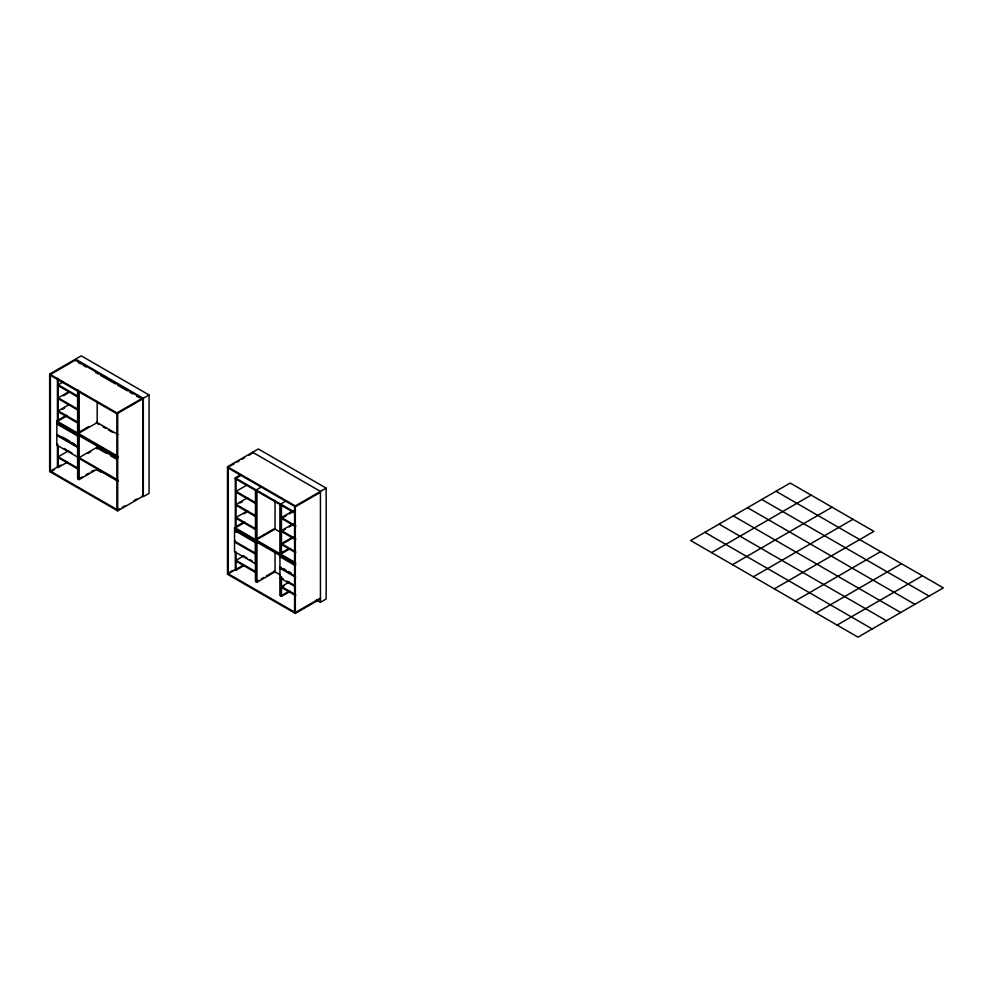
<?xml version="1.0" encoding="UTF-8"?>
<svg xmlns="http://www.w3.org/2000/svg" width="993" height="993" viewBox="0 0 993 993"><rect width="100%" height="100%" fill="white"/><g stroke="black" fill="none" stroke-linecap="round" stroke-linejoin="round"><path stroke-width="1.49" d="M49.65 374.076L74.748 359.578L142.781 398.863L142.781 496.351L117.683 510.849L49.65 471.563L49.65 374.076L117.683 413.349L142.781 398.863M63.353 381.821L58.19 384.8L77.603 396.008M68.517 391.875L58.19 397.845L77.603 409.054M63.353 395.735L68.517 392.756M68.517 404.921L58.19 410.891L77.603 422.099M62.062 409.526L64.644 408.036M117.844 457.984L56.675 422.67L56.675 420.933L66.469 415.285M57.433 378.234L57.433 420.498L58.19 420.933L67.226 415.719M56.849 423.986L57.606 423.552L78.348 435.53L77.603 435.964L56.849 423.986L56.849 434.611L77.603 446.589L78.348 446.155M78.348 456.643L77.603 457.078L56.849 445.1L56.849 435.43L57.606 434.996L78.348 446.987L77.603 447.421L77.603 478.713L79.105 479.594L97.177 469.155M56.849 445.1L57.606 444.665M79.639 431.831L83.871 429.386M84.802 428.852L88.898 426.494M77.603 389.877L77.603 432.141L79.105 433.01L97.177 422.584L97.177 401.445M143.327 398.305L149.062 394.991L149.062 493.36L143.327 496.661L143.327 398.305L75.505 359.143L81.24 355.842L149.062 394.991M68.517 450.822L58.19 456.792L77.603 468.001M60.97 465.034L50.407 471.129L116.926 509.546M54.367 469.714L50.407 471.998L50.407 374.51L75.505 360.012L75.505 360.881M57.433 443.883L57.433 467.07L58.19 467.504L67.226 462.291M88.141 453.255L90.723 451.765M82.22 476.913L78.348 479.16L78.348 434.313M86.093 474.679L88.675 473.189M91.257 471.7L93.838 470.21M119.57 508.888L116.926 510.414L116.926 412.914L142.036 398.429L142.036 399.298M122.213 507.361L124.857 505.834M134.105 500.497L136.749 498.97M320.441 598.916L295.331 613.413L227.509 574.252L227.509 466.76L258.341 448.96L326.163 488.109L326.163 598.99L320.441 602.304L316.444 599.995M230.153 466.102L234.112 463.818M236.756 462.291L239.4 460.764M242.044 459.238L244.688 457.711M248.647 455.427L251.291 453.9M245.085 522.268L236.049 527.494L235.291 527.06L235.291 477.869L240.455 474.89M237.873 477.248L240.455 475.759M246.376 485.391L236.049 491.349L255.462 502.557M261.382 486.967L256.219 489.946L256.219 539.137M247.667 497.692L236.049 504.394L255.462 515.603M239.921 503.029L242.503 501.539M247.667 510.737L236.049 517.44L255.462 528.648M243.794 513.84L246.376 512.351M236.582 526.315L243.037 522.579M234.534 530.535L235.291 530.101L256.045 542.079L255.288 542.513L234.534 530.535L234.534 541.16L256.045 553.535L255.288 553.97L234.534 541.979L234.534 551.649L255.288 563.627L256.045 563.192M285.847 501.105L280.684 504.084L280.684 553.262M227.509 466.76L295.331 505.921L326.163 488.109M234.534 541.16L235.291 540.726M234.534 541.979L235.291 541.545M320.441 492.292L295.331 506.79L227.509 467.629M293.059 510.849L281.441 517.564L295.678 525.781M286.605 515.454L281.441 518.433L295.678 526.65M289.186 513.952L291.768 512.462M260.476 536.667L255.462 539.571L255.462 541.309M261.382 536.146L265.503 533.775M266.546 533.167L274.291 528.698L280.734 532.409M255.462 490.381L255.462 538.702L256.964 539.571L275.036 529.132L275.036 500.447M293.059 523.894L281.441 530.61L295.678 538.827M285.314 529.244L281.441 531.478L295.678 539.696M289.186 526.998L293.059 524.763M243.794 555.869L236.049 560.337L255.462 571.546M256.045 552.704L255.288 553.138L255.288 542.513M230.153 571.856L232.796 570.33M243.037 565.29L228.266 573.817L228.266 468.063M293.059 536.94L281.441 543.655L295.678 551.872M235.291 551.549L235.291 569.759L236.049 570.193L243.794 565.725M293.059 537.809L281.441 544.524L295.678 552.741M287.138 549.539L279.939 553.697L279.939 595.539L281.441 596.408L290.477 591.195M279.939 504.518L279.939 552.828L281.441 553.697L290.477 548.484M280.684 566.941L279.939 567.375L295.504 576.362M258.801 580.346L256.219 581.836L256.219 540.875M261.382 578.857L263.964 577.367M266.546 575.878L274.291 571.409M280.684 567.76L279.939 568.195L295.504 577.181M255.462 563.192L255.462 581.401L256.964 582.27L275.036 571.844L275.036 552.108M289.186 582.084L281.441 586.553L295.678 594.77M284.023 585.932L281.441 587.422L295.678 595.639M287.138 592.25L280.684 595.974L280.684 577.765M320.441 598.047L295.331 612.544L227.509 573.383M711.559 552.617L811.132 495.122M732.474 564.694L832.06 507.2M753.402 576.772L852.975 519.277M774.317 588.849L873.902 531.367L790.217 483.045L690.644 540.54L858.002 637.158L943.35 587.881L775.992 491.262M795.232 600.926L880.592 551.649M816.159 613.004L901.507 563.726M837.074 625.081L922.435 575.803M761.768 499.479L929.125 596.098M747.543 507.684L914.901 604.315M733.318 515.901L900.676 612.52M719.093 524.118L886.451 620.737M704.869 532.322L872.226 628.954M78.124 362.395L80.83 363.959M83.35 365.412L86.155 367.025M95.465 372.412L98.121 373.939M100.454 375.292L115.424 383.931M117.894 385.358L127.402 390.845M129.959 392.322L132.64 393.873M136.662 396.195L139.368 397.759M235.291 477.869L295.07 512.388M235.291 478.738L295.07 513.257M50.407 375.379L116.926 413.783M58.19 385.669L77.603 396.877M236.049 492.218L255.462 503.426M58.19 398.714L77.603 409.923M96.433 422.149L117.894 434.537M96.433 423.018L99.114 424.557M103.135 426.891L105.817 428.43M108.498 429.981L112.519 432.303M236.049 505.263L255.462 516.472M58.19 411.76L77.603 422.968M236.049 518.309L255.462 529.517M56.675 420.933L117.844 456.246M56.675 421.802L117.844 457.115M117.224 458.741L97.177 447.173L79.105 457.612L117.857 479.979M98.518 448.811L106.536 453.441M110.546 455.75L117.224 459.61M295.629 562.758L234.534 527.494L234.534 529.232L295.629 564.496M234.534 528.363L295.629 563.627M294.958 564.545L280.684 556.303L279.939 556.738L295.504 565.725M62.782 437.181L69.274 440.917M71.868 442.419L74.463 443.908M56.849 435.43L77.603 447.421M283.278 568.43L285.872 569.932M288.466 571.434L291.061 572.924M64.086 448.402L66.68 449.903M69.274 451.405L71.868 452.895M79.105 458.481L117.857 480.848M96.793 468.932L118.08 481.22M273.894 571.174L280.547 575.021M96.78 469.788L100.79 472.109M142.036 495.917L142.781 496.351M243.074 555.708L246.972 557.954M249.566 559.444L252.16 560.946M283.278 578.919L280.684 577.417L279.939 577.852L295.504 586.838M287.176 581.166L293.655 584.902M58.19 457.661L77.603 468.87M236.049 561.206L255.462 572.415M320.441 602.304L320.441 491.423L252.619 452.262L252.619 453.131M295.331 505.921L295.331 613.413M294.586 506.356L294.586 612.11M281.441 505.387L281.441 553.697M281.441 576.685L281.441 596.408M256.964 491.25L256.964 539.571M256.964 541.309L256.964 582.27M255.288 553.97L255.288 563.627M236.049 479.172L236.049 527.494M236.049 529.232L236.049 532.26M236.049 551.984L236.049 570.193M117.683 413.349L117.683 510.849M97.177 445.969L97.177 449.059M79.105 392.247L79.105 433.01M79.105 434.76L79.105 479.594M78.348 390.311L78.348 432.576M77.603 433.01L77.603 434.76M77.603 435.964L77.603 446.589M58.19 378.668L58.19 420.933M58.19 445.869L58.19 467.504"/></g></svg>
